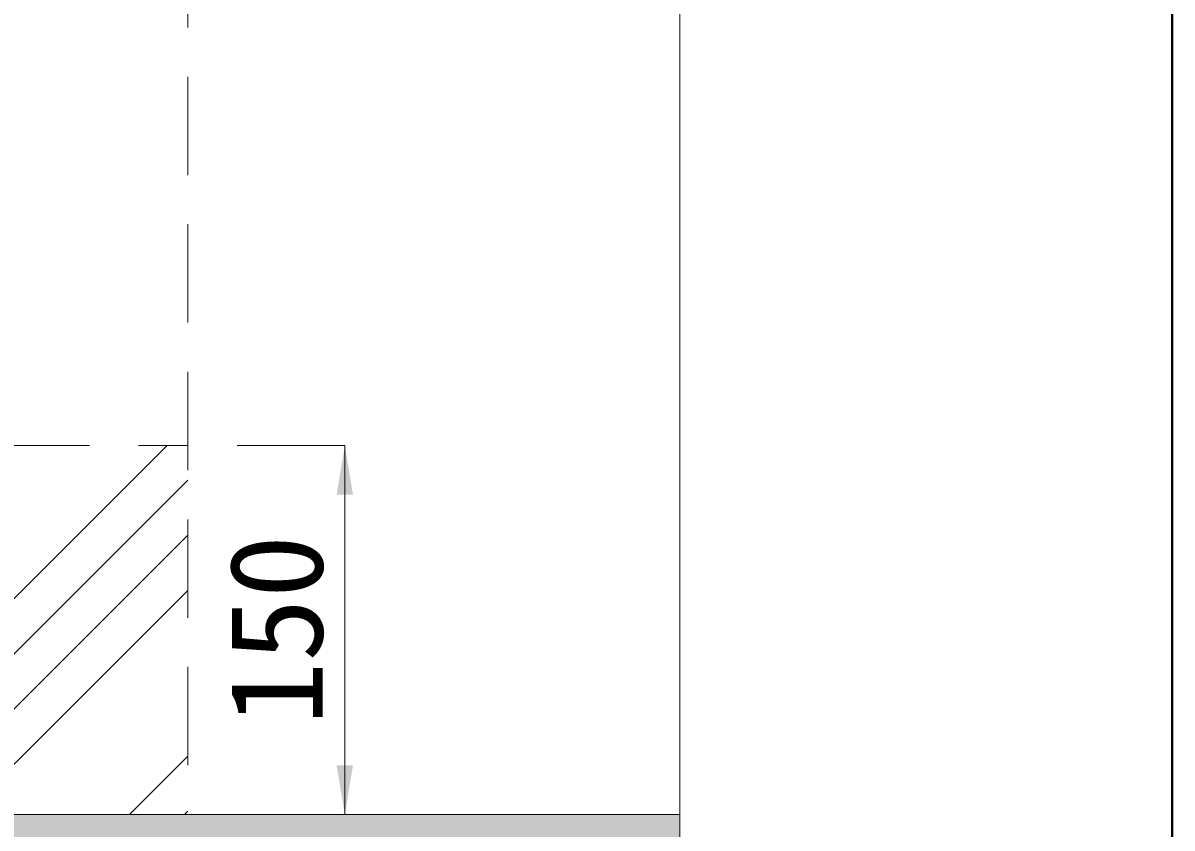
# Model space of a CAD drawing. Units: millimetres at full size; details may follow other scales. Extents: x 77366 to 106166, y -28085 to 6898.
# Drawn here: x 105498.8 to 105965.8, y -17819.2 to -17491.9 of the extents above; entities that cross this region are included whole.
import ezdxf
from ezdxf.enums import TextEntityAlignment as Align

# ---------------------------------------------------------------- set-up
doc = ezdxf.new("R2010")
doc.units = ezdxf.units.MM
doc.header["$LTSCALE"] = 50
doc.linetypes.add('USER2', pattern=[1.2, 0.8, -0.4])
for name, color, linetype, lineweight in [('ハッチング', 7, 'Continuous', 9), ('図枠', 7, 'Continuous', 5), ('寸法線', 7, 'Continuous', 13), ('本体', 2, 'Continuous', 20)]:
    doc.layers.add(name, color=color, linetype=linetype, lineweight=lineweight)
doc.layers.add('モルタル', color=7, linetype='Continuous')
doc.styles.add('ＭＳ ゴシック', font='')
doc.styles.get('ＭＳ ゴシック').set_extended_font_data('MS Gothic')

# ---------------------------------------------------------------- blocks, each defined once
blk = doc.blocks.new('filled_arrow')
at = {"color": 0, "linetype": 'Continuous', "lineweight": -2}
blk.add_solid([(7.5, 1.25), (0, 0), (7.5, -1.25)], dxfattribs=at)

msp = doc.modelspace()

# ---------------------------------------------------------------- hatches: boundary and pattern name
at = {"layer": 'ハッチング'}
h = msp.add_hatch(dxfattribs=at)
h.set_pattern_fill('USER', color=256, style=0, pattern_type=2)
h.set_pattern_definition([(45, (25725, -20580.19), (-67.35192, 67.35192), []), (45, (25747.45, -20580.19), (-67.35192, 67.35192), []), (45, (25769.9, -20580.19), (-67.35192, 67.35192), []), (45, (25792.35, -20580.19), (-67.35192, 67.35192), [])])
h.paths.add_polyline_path([(104765.8, -17663.73), (104765.8, -17813.73), (105565.8, -17813.73), (105565.8, -17663.73)])
at = {"layer": 'モルタル'}
msp.add_hatch(color=256, dxfattribs=at).paths.add_polyline_path([(105765.8, -17833.73), (105765.8, -17813.73), (104565.8, -17813.73), (104565.8, -17833.73)])

# ---------------------------------------------------------------- linework, layer by layer
at = {"layer": '図枠', "lineweight": 40}
msp.add_line((105965.8, -15405.36), (105965.8, -20945.36), dxfattribs=at)
at = {"layer": '寸法線'}
for p, q in [((105585.8, -17663.73), (105629.61, -17663.73)), ((105629.61, -17813.73), (105629.61, -17663.73)), ((105585.8, -17813.73), (105629.61, -17813.73))]:
    msp.add_line(p, q, dxfattribs=at)
at = {"layer": '本体', "linetype": 'USER2', "lineweight": 9}
for p, q in [((105565.8, -16613.73), (105565.8, -17813.73)), ((104765.8, -17663.73), (105565.8, -17663.73))]:
    msp.add_line(p, q, dxfattribs=at)
at = {"layer": '本体'}
for p, q in [((105765.8, -16619.73), (105765.8, -17813.73)), ((104565.8, -17813.73), (105765.8, -17813.73)), ((105765.8, -17813.73), (105765.8, -17833.73))]:
    msp.add_line(p, q, dxfattribs=at)

# ---------------------------------------------------------------- block references
at = {"layer": '寸法線', "xscale": 2.67, "yscale": 2.67}
for p, rotation in [((105629.61, -17663.73), 270), ((105629.61, -17813.73), 90)]:
    msp.add_blockref('filled_arrow', p, dxfattribs=dict(at, rotation=rotation))

# ---------------------------------------------------------------- texts
at = {"layer": '寸法線', "style": 'ＭＳ ゴシック'}
msp.add_text('150', height=37.98, rotation=90, dxfattribs=at).set_placement((105601.61, -17738.73), align=Align.MIDDLE_CENTER)

doc.saveas('drawing.dxf')
